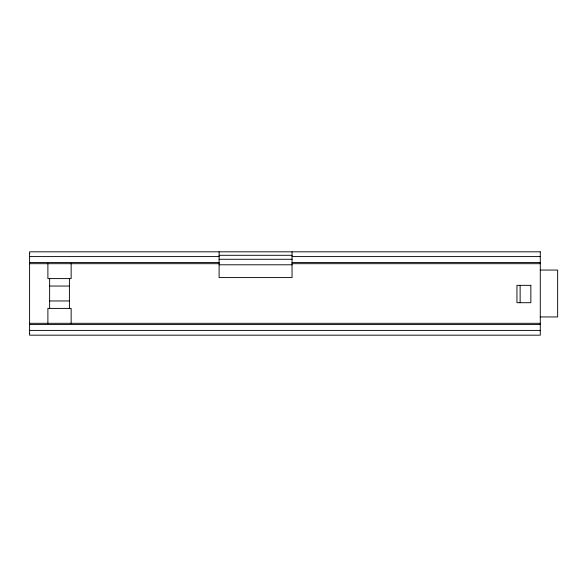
<?xml version="1.0" encoding="UTF-8"?>
<svg xmlns="http://www.w3.org/2000/svg" width="587" height="587" viewBox="0 0 587 587"><rect width="100%" height="100%" fill="white"/><g stroke="black" fill="none" stroke-linecap="round" stroke-linejoin="round"><path stroke-width="0.88" d="M29.35 253.562L29.754 253.562M219.112 255.294L292.047 255.294M29.599 256.592L219.112 256.592M292.047 256.592L540.282 256.592M219.112 259.278L292.047 259.278M29.599 262.506L219.112 262.506M292.047 262.506L540.282 262.506M29.599 263.695L219.112 263.695M292.047 263.695L540.282 263.695M219.112 264.796L292.047 264.796M540.282 270.057L557.65 270.057L557.65 316.943L540.282 316.943M49.631 286.045L69.413 286.045M49.631 300.955L69.413 300.955M29.599 323.305L540.282 323.305M29.599 324.494L540.282 324.494M29.599 330.408L540.282 330.408M29.35 333.438L29.754 333.438M520.133 285.341L520.133 302.709M292.047 251.823L292.047 277.585L219.112 277.585L219.112 251.823M71.144 263.695L71.144 278.598L47.892 278.598L47.892 263.695M71.144 323.305L71.144 308.402L47.892 308.402L47.892 323.305M69.413 278.598L69.413 308.402M49.631 278.598L49.631 308.402M540.282 251.823L29.599 251.823L29.599 335.177L540.282 335.177L540.282 251.823M530.846 285.341L516.949 285.341L516.949 302.709L530.846 302.709L530.846 285.341"/></g></svg>
